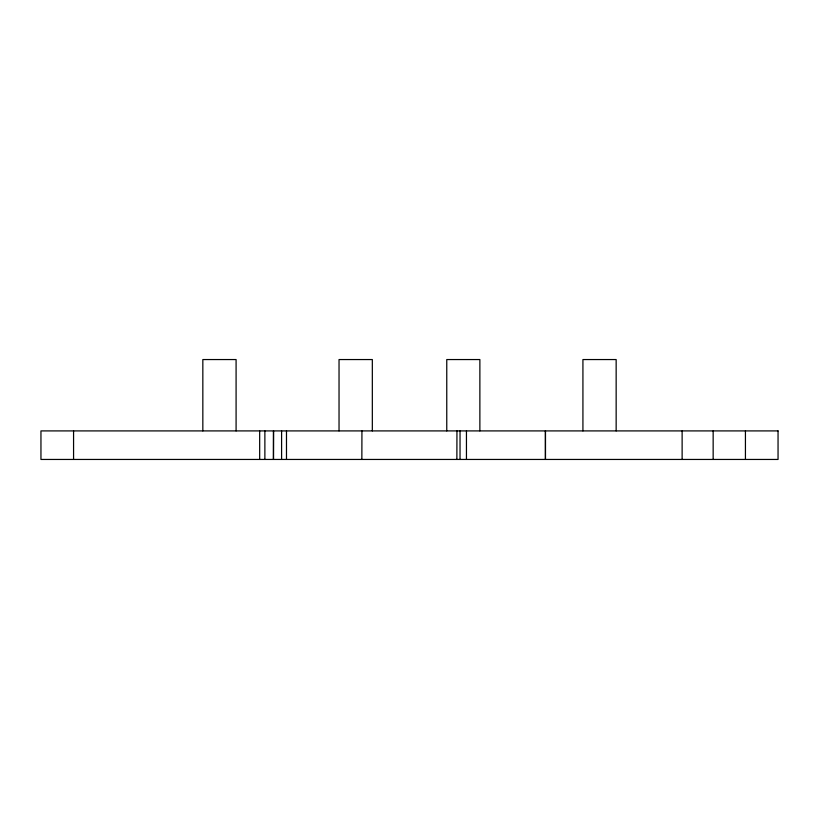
<?xml version="1.0" encoding="UTF-8"?>
<svg xmlns="http://www.w3.org/2000/svg" width="819" height="819" viewBox="0 0 819 819"><rect width="100%" height="100%" fill="white"/><g stroke="black" fill="none" stroke-linecap="round" stroke-linejoin="round"><path stroke-width="1.23" d="M745.433 430.907L745.433 459.449M713.154 430.907L713.154 459.449M682.125 430.907L682.125 459.449M616.154 430.907L616.154 359.551L582.923 359.551L582.923 430.907M545.485 430.907L545.485 459.449M545.393 430.907L545.393 459.449M479.873 430.907L479.873 359.551L446.764 359.551L446.764 430.907M466.451 430.907L466.451 459.449M460.032 430.907L460.032 459.449M456.951 430.907L456.869 459.449M372.328 430.907L372.328 359.551L339.035 359.551L339.035 430.907M361.937 430.907L361.855 459.449M286.486 430.907L286.486 459.449M281.593 430.907L281.593 459.449M264.875 430.907L264.875 459.449M259.674 430.907L259.674 459.449M236.087 430.907L236.087 359.551L202.836 359.551L202.836 430.907M73.567 430.907L73.567 459.449M778.05 430.907L40.95 430.907L40.95 459.449L778.05 459.449L778.05 430.907M273.515 459.449L273.515 430.907L273.413 459.449"/></g></svg>
